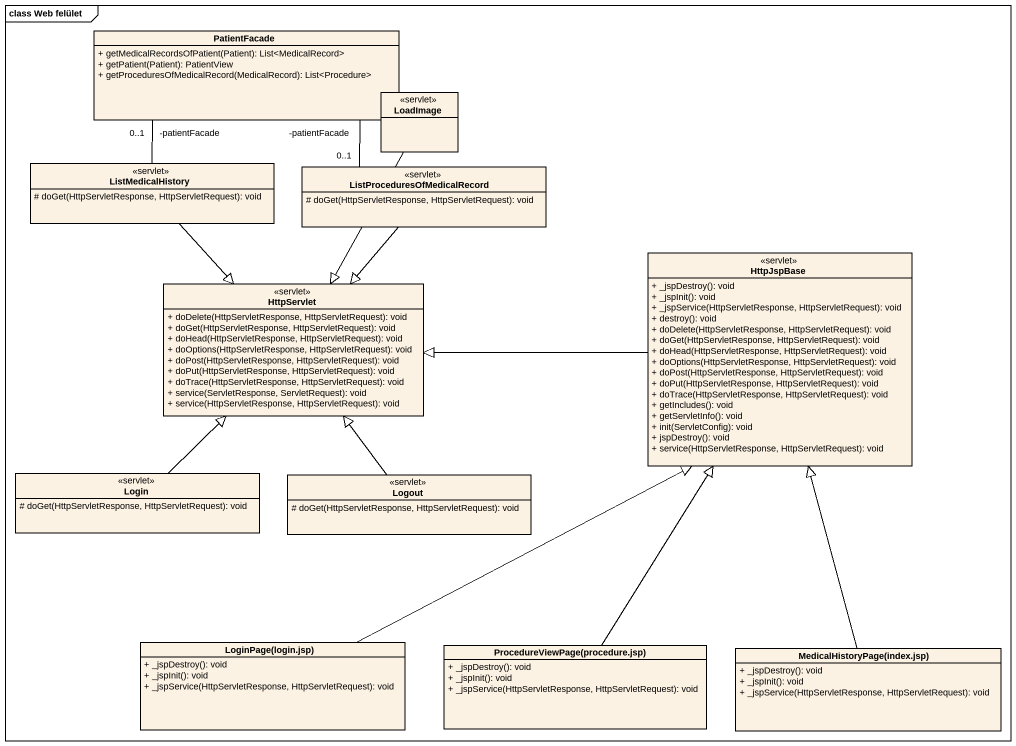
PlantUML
@startuml
mainframe class Web felület
hide circle
hide empty members
skinparam classAttributeIconSize 0
class PatientFacade {
  + getMedicalRecordsOfPatient(Patient): List<MedicalRecord>
  + getPatient(Patient): PatientView
  + getProceduresOfMedicalRecord(MedicalRecord): List<Procedure>
}
class LoadImage <<servlet>>
class ListMedicalHistory <<servlet>> {
  # doGet(HttpServletResponse, HttpServletRequest): void
}
class "ListProceduresOfMedicalRecord" as ListProceduresOfMedicalRecor <<servlet>> {
  # doGet(HttpServletResponse, HttpServletRequest): void
}
class HttpJspBase <<servlet>> {
  + _jspDestroy(): void
  + _jspInit(): void
  + _jspService(HttpServletResponse, HttpServletRequest): void
  + destroy(): void
  + doDelete(HttpServletResponse, HttpServletRequest): void
  + doGet(HttpServletResponse, HttpServletRequest): void
  + doHead(HttpServletResponse, HttpServletRequest): void
  + doOptions(HttpServletResponse, HttpServletRequest): void
  + doPost(HttpServletResponse, HttpServletRequest): void
  + doPut(HttpServletResponse, HttpServletRequest): void
  + doTrace(HttpServletResponse, HttpServletRequest): void
  + getIncludes(): void
  + getServletInfo(): void
  + init(ServletConfig): void
  + jspDestroy(): void
  + service(HttpServletResponse, HttpServletRequest): void
}
class HttpServlet <<servlet>> {
  + doDelete(HttpServletResponse, HttpServletRequest): void
  + doGet(HttpServletResponse, HttpServletRequest): void
  + doHead(HttpServletResponse, HttpServletRequest): void
  + doOptions(HttpServletResponse, HttpServletRequest): void
  + doPost(HttpServletResponse, HttpServletRequest): void
  + doPut(HttpServletResponse, HttpServletRequest): void
  + doTrace(HttpServletResponse, HttpServletRequest): void
  + service(ServletResponse, ServletRequest): void
  + service(HttpServletResponse, HttpServletRequest): void
}
class Login <<servlet>> {
  # doGet(HttpServletResponse, HttpServletRequest): void
}
class Logout <<servlet>> {
  # doGet(HttpServletResponse, HttpServletRequest): void
}
class "LoginPage(login.jsp)" as LoginPage_login_jsp {
  + _jspDestroy(): void
  + _jspInit(): void
  + _jspService(HttpServletResponse, HttpServletRequest): void
}
class "ProcedureViewPage(procedure.jsp)" as ProcedureViewPage_procedure {
  + _jspDestroy(): void
  + _jspInit(): void
  + _jspService(HttpServletResponse, HttpServletRequest): void
}
class "MedicalHistoryPage(index.jsp)" as MedicalHistoryPage_index_jsp {
  + _jspDestroy(): void
  + _jspInit(): void
  + _jspService(HttpServletResponse, HttpServletRequest): void
}
PatientFacade "-patientFacade\n0..1" -- ListProceduresOfMedicalRecor
LoadImage --|> HttpServlet
ListMedicalHistory -up- "-patientFacade\n0..1" PatientFacade
ListMedicalHistory --|> HttpServlet
ListProceduresOfMedicalRecor --|> HttpServlet
HttpJspBase -left-|> HttpServlet
Login -up-|> HttpServlet
Logout -up-|> HttpServlet
LoginPage_login_jsp -up-|> HttpJspBase
ProcedureViewPage_procedure -up-|> HttpJspBase
MedicalHistoryPage_index_jsp -up-|> HttpJspBase
@enduml
